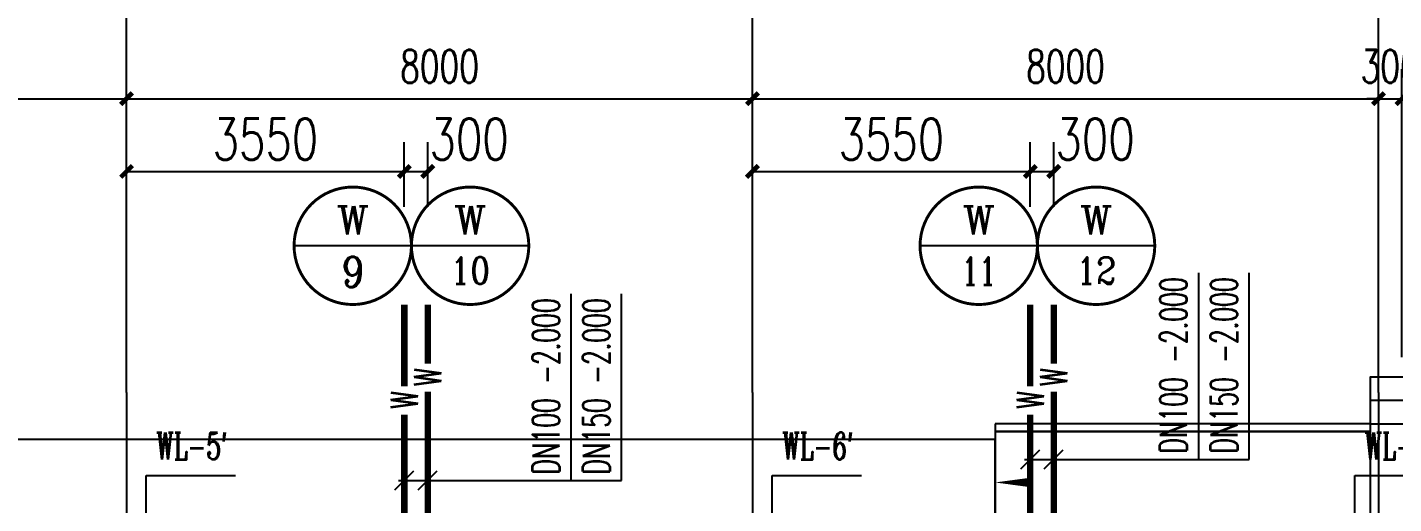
# Model space of a CAD drawing. Extents: x 0 to 2838408, y -923048 to 203859.
# Drawn here: x 2375949 to 2393411, y -189313 to -183231 of the extents above; entities that cross this region are included whole.
import ezdxf
from ezdxf.enums import TextEntityAlignment as Align

# ---------------------------------------------------------------- set-up
doc = ezdxf.new("R2010")
doc.units = 0
doc.header["$LTSCALE"] = 1000
doc.linetypes.add('DASH', pattern=[0.35, 0.25, -0.1])
doc.layers.add('A-ANNO-IDEN', color=3, linetype='Continuous', lineweight=0)
for name, color, linetype in [('AXIS', 3, 'Continuous'), ('DIM_污水', 3, 'Continuous'), ('DIM_消防', 3, 'Continuous'), ('DOTE', 8, 'Continuous'), ('E2-楼梯、坡道', 52, 'Continuous'), ('GROUND', 2, 'Continuous'), ('PIPE-污水', 2, 'DASH'), ('TEXT_污水', 7, 'Continuous'), ('TWT_DIM', 3, 'Continuous'), ('XREF', 8, 'Continuous')]:
    doc.layers.add(name, color=color, linetype=linetype)
doc.styles.add('_TCH_DIM_T3', font='SIMPLEX', dxfattribs={"width": 0.75, "bigfont": 'HZTXT'})
doc.styles.add('_TWT_CIRCLE', font='COMPLEX', dxfattribs={"width": 1.1, "height": 2.3, "bigfont": 'HZTXT'})
doc.styles.add('_TWT_PIPEDN', font='SIMPLEX', dxfattribs={"width": 0.8, "height": 2.3, "bigfont": 'HZTXT'})
doc.styles.add('_TWT_PIPETEXT', font='SIMPLEX', dxfattribs={"width": 0.8, "height": 2.3, "bigfont": 'HZTXT'})
doc.styles.add('_TWT_SERIAL', font='COMPLEX', dxfattribs={"width": 0.8, "height": 2.3, "bigfont": 'HZTXT'})
doc.styles.add('A_DIM_T3', font='SIMPLEX', dxfattribs={"width": 0.7, "bigfont": 'HZ'})
doc.dimstyles.new('_TCH_ARCH&&150', dxfattribs={"dimtxt": 420, "dimasz": 150, "dimexe": 375, "dimexo": 450, "dimgap": 202.5, "dimtad": 1, "dimdec": 0, "dimzin": 0, "dimdsep": 46, "dimtxsty": 'A_DIM_T3', "dimblk": 'ARCHTICK', "dimcen": 0.09, "dimclrt": 7, "dimazin": 2, "dimtfac": 1, "dimtdec": 0, "dimtix": 1, "dimtmove": 2, "dimatfit": 3, "dimfxl": 150, "dimtolj": 1, "dimtzin": 0, "dimarcsym": 0})
doc.dimstyles.new('_TWT_ARCH&&150', dxfattribs={"dimtxt": 525, "dimasz": 150, "dimexe": 375, "dimexo": 450, "dimgap": 150, "dimtad": 1, "dimdec": 0, "dimzin": 0, "dimdsep": 46, "dimtxsty": '_TCH_DIM_T3', "dimblk": 'ARCHTICK', "dimcen": 0.09, "dimclrt": 7, "dimazin": 2, "dimtfac": 1, "dimtdec": 0, "dimtix": 1, "dimtmove": 2, "dimatfit": 3, "dimfxl": 1, "dimtolj": 1, "dimtzin": 0, "dimarcsym": 0})

# ---------------------------------------------------------------- blocks, each defined once
blk = doc.blocks.new('_ArchTick')
at = {"color": 0, "linetype": 'ByBlock', "const_width": 0.4}
blk.add_lwpolyline([(-0.5, -0.5), (0.5, 0.5)], dxfattribs=at)
blk = doc.blocks.new('*D858')
at = {"layer": 'AXIS', "color": 0, "lineweight": -2, "transparency": 16777216}
for p, q in [((2369217, -187442), (2369217, -183767)), ((2377217, -187442), (2377217, -183767)), ((2369217, -184142), (2377217, -184142))]:
    blk.add_line(p, q, dxfattribs=at)
at = {"layer": 'Defpoints', "color": 0, "transparency": 16777216}
for p in [(2377217, -184142), (2369217, -187892), (2377217, -187892)]:
    blk.add_point(p, dxfattribs=at)
at = {"layer": 'AXIS', "color": 0, "lineweight": -2, "transparency": 16777216, "xscale": 150, "yscale": 150, "zscale": 150, "rotation": 180}
blk.add_blockref('_ArchTick', (2369217, -184142), dxfattribs=at)
at = {"layer": 'AXIS', "color": 0, "lineweight": -2, "transparency": 16777216, "xscale": 150, "yscale": 150, "zscale": 150}
blk.add_blockref('_ArchTick', (2377217, -184142), dxfattribs=at)
at = {"layer": 'AXIS', "color": 7, "transparency": 16777216, "insert": (2373217, -183730), "char_height": 420, "attachment_point": 5, "style": 'A_DIM_T3'}
blk.add_mtext('\\A1;8000', dxfattribs=at)
blk = doc.blocks.new('*D859')
at = {"layer": 'AXIS', "color": 0, "lineweight": -2, "transparency": 16777216}
for p, q in [((2377217, -187442), (2377217, -183767)), ((2385217, -187442), (2385217, -183767)), ((2377217, -184142), (2385217, -184142))]:
    blk.add_line(p, q, dxfattribs=at)
at = {"layer": 'Defpoints', "color": 0, "transparency": 16777216}
for p in [(2385217, -184142), (2377217, -187892), (2385217, -187892)]:
    blk.add_point(p, dxfattribs=at)
at = {"layer": 'AXIS', "color": 0, "lineweight": -2, "transparency": 16777216, "xscale": 150, "yscale": 150, "zscale": 150, "rotation": 180}
blk.add_blockref('_ArchTick', (2377217, -184142), dxfattribs=at)
at = {"layer": 'AXIS', "color": 0, "lineweight": -2, "transparency": 16777216, "xscale": 150, "yscale": 150, "zscale": 150}
blk.add_blockref('_ArchTick', (2385217, -184142), dxfattribs=at)
at = {"layer": 'AXIS', "color": 7, "transparency": 16777216, "insert": (2381217, -183730), "char_height": 420, "attachment_point": 5, "style": 'A_DIM_T3'}
blk.add_mtext('\\A1;8000', dxfattribs=at)
blk = doc.blocks.new('*D860')
at = {"layer": 'AXIS', "color": 0, "lineweight": -2, "transparency": 16777216}
for p, q in [((2385217, -187442), (2385217, -183767)), ((2393217, -187442), (2393217, -183767)), ((2385217, -184142), (2393217, -184142))]:
    blk.add_line(p, q, dxfattribs=at)
at = {"layer": 'Defpoints', "color": 0, "transparency": 16777216}
for p in [(2393217, -184142), (2385217, -187892), (2393217, -187892)]:
    blk.add_point(p, dxfattribs=at)
at = {"layer": 'AXIS', "color": 0, "lineweight": -2, "transparency": 16777216, "xscale": 150, "yscale": 150, "zscale": 150, "rotation": 180}
blk.add_blockref('_ArchTick', (2385217, -184142), dxfattribs=at)
at = {"layer": 'AXIS', "color": 0, "lineweight": -2, "transparency": 16777216, "xscale": 150, "yscale": 150, "zscale": 150}
blk.add_blockref('_ArchTick', (2393217, -184142), dxfattribs=at)
at = {"layer": 'AXIS', "color": 7, "transparency": 16777216, "insert": (2389217, -183730), "char_height": 420, "attachment_point": 5, "style": 'A_DIM_T3'}
blk.add_mtext('\\A1;8000', dxfattribs=at)
blk = doc.blocks.new('*D861')
at = {"layer": 'AXIS', "color": 0, "lineweight": -2, "transparency": 16777216}
for p, q in [((2393217, -187442), (2393217, -183767)), ((2393517, -187442), (2393517, -183767)), ((2393217, -184142), (2393067, -184142)), ((2393217, -184142), (2393517, -184142)), ((2393517, -184142), (2393667, -184142))]:
    blk.add_line(p, q, dxfattribs=at)
at = {"layer": 'Defpoints', "color": 0, "transparency": 16777216}
for p in [(2393517, -184142), (2393217, -187892), (2393517, -187892)]:
    blk.add_point(p, dxfattribs=at)
at = {"layer": 'AXIS', "color": 0, "lineweight": -2, "transparency": 16777216, "xscale": 150, "yscale": 150, "zscale": 150}
blk.add_blockref('_ArchTick', (2393217, -184142), dxfattribs=at)
at = {"layer": 'AXIS', "color": 0, "lineweight": -2, "transparency": 16777216, "xscale": 150, "yscale": 150, "zscale": 150, "rotation": 180}
blk.add_blockref('_ArchTick', (2393517, -184142), dxfattribs=at)
at = {"layer": 'AXIS', "color": 7, "transparency": 16777216, "insert": (2393367, -183730), "char_height": 420, "attachment_point": 5, "style": 'A_DIM_T3'}
blk.add_mtext('\\A1;300', dxfattribs=at)
blk = doc.blocks.new('*D3380')
at = {"layer": 'Defpoints', "color": 0, "transparency": 16777216}
for p in [(2388767, -185071), (2385217, -185972), (2388767, -185972)]:
    blk.add_point(p, dxfattribs=at)
at = {"layer": 'TWT_DIM', "color": 0, "lineweight": -2, "transparency": 16777216}
for p, q in [((2385217, -185522), (2385217, -184696)), ((2388767, -185522), (2388767, -184696)), ((2385217, -185071), (2388767, -185071))]:
    blk.add_line(p, q, dxfattribs=at)
at = {"layer": 'TWT_DIM', "color": 0, "lineweight": -2, "transparency": 16777216, "xscale": 150, "yscale": 150, "zscale": 150, "rotation": 180}
blk.add_blockref('_ArchTick', (2385217, -185071), dxfattribs=at)
at = {"layer": 'TWT_DIM', "color": 0, "lineweight": -2, "transparency": 16777216, "xscale": 150, "yscale": 150, "zscale": 150}
blk.add_blockref('_ArchTick', (2388767, -185071), dxfattribs=at)
at = {"layer": 'TWT_DIM', "color": 7, "transparency": 16777216, "insert": (2386992, -184659), "char_height": 525, "attachment_point": 5, "style": '_TCH_DIM_T3'}
blk.add_mtext('\\A1;3550', dxfattribs=at)
blk = doc.blocks.new('*D3381')
at = {"layer": 'Defpoints', "color": 0, "transparency": 16777216}
for p in [(2389067, -185071), (2388767, -185972), (2389067, -185972)]:
    blk.add_point(p, dxfattribs=at)
at = {"layer": 'TWT_DIM', "color": 0, "lineweight": -2, "transparency": 16777216}
for p, q in [((2388767, -185522), (2388767, -184696)), ((2389067, -185522), (2389067, -184696)), ((2388767, -185071), (2389067, -185071))]:
    blk.add_line(p, q, dxfattribs=at)
at = {"layer": 'TWT_DIM', "color": 0, "lineweight": -2, "transparency": 16777216, "xscale": 150, "yscale": 150, "zscale": 150, "rotation": 180}
blk.add_blockref('_ArchTick', (2388767, -185071), dxfattribs=at)
at = {"layer": 'TWT_DIM', "color": 0, "lineweight": -2, "transparency": 16777216, "xscale": 150, "yscale": 150, "zscale": 150}
blk.add_blockref('_ArchTick', (2389067, -185071), dxfattribs=at)
at = {"layer": 'TWT_DIM', "color": 7, "transparency": 16777216, "insert": (2389595, -184659), "char_height": 525, "attachment_point": 5, "style": '_TCH_DIM_T3'}
blk.add_mtext('\\A1;300', dxfattribs=at)
blk = doc.blocks.new('*D3382')
at = {"layer": 'Defpoints', "color": 0, "transparency": 16777216}
for p in [(2380767, -185071), (2377217, -185972), (2380767, -185972)]:
    blk.add_point(p, dxfattribs=at)
at = {"layer": 'TWT_DIM', "color": 0, "lineweight": -2, "transparency": 16777216}
for p, q in [((2377217, -185522), (2377217, -184696)), ((2380767, -185522), (2380767, -184696)), ((2377217, -185071), (2380767, -185071))]:
    blk.add_line(p, q, dxfattribs=at)
at = {"layer": 'TWT_DIM', "color": 0, "lineweight": -2, "transparency": 16777216, "xscale": 150, "yscale": 150, "zscale": 150, "rotation": 180}
blk.add_blockref('_ArchTick', (2377217, -185071), dxfattribs=at)
at = {"layer": 'TWT_DIM', "color": 0, "lineweight": -2, "transparency": 16777216, "xscale": 150, "yscale": 150, "zscale": 150}
blk.add_blockref('_ArchTick', (2380767, -185071), dxfattribs=at)
at = {"layer": 'TWT_DIM', "color": 7, "transparency": 16777216, "insert": (2378992, -184659), "char_height": 525, "attachment_point": 5, "style": '_TCH_DIM_T3'}
blk.add_mtext('\\A1;3550', dxfattribs=at)
blk = doc.blocks.new('*D3383')
at = {"layer": 'Defpoints', "color": 0, "transparency": 16777216}
for p in [(2381067, -185071), (2380767, -185972), (2381067, -185972)]:
    blk.add_point(p, dxfattribs=at)
at = {"layer": 'TWT_DIM', "color": 0, "lineweight": -2, "transparency": 16777216}
for p, q in [((2380767, -185522), (2380767, -184696)), ((2381067, -185522), (2381067, -184696)), ((2380767, -185071), (2381067, -185071))]:
    blk.add_line(p, q, dxfattribs=at)
at = {"layer": 'TWT_DIM', "color": 0, "lineweight": -2, "transparency": 16777216, "xscale": 150, "yscale": 150, "zscale": 150, "rotation": 180}
blk.add_blockref('_ArchTick', (2380767, -185071), dxfattribs=at)
at = {"layer": 'TWT_DIM', "color": 0, "lineweight": -2, "transparency": 16777216, "xscale": 150, "yscale": 150, "zscale": 150}
blk.add_blockref('_ArchTick', (2381067, -185071), dxfattribs=at)
at = {"layer": 'TWT_DIM', "color": 7, "transparency": 16777216, "insert": (2381595, -184659), "char_height": 525, "attachment_point": 5, "style": '_TCH_DIM_T3'}
blk.add_mtext('\\A1;300', dxfattribs=at)
blk = doc.blocks.new('1F1')
at = {"layer": 'A-ANNO-IDEN'}
blk.add_lwpolyline([(2393350.3, -189042.2, 0, 0, 0), (2388316.7, -189042.2, 0, 120, 0), (2388766.7, -189042.2, 0, 0, 0)], format="xyseb", dxfattribs=at)
at = {"layer": 'AXIS'}
for p, q in [((2377216.7, -187892.2), (2377216.7, -181892.2)), ((2385216.7, -187892.2), (2385216.7, -181892.2)), ((2393216.7, -187892.2), (2393216.7, -181892.2))]:
    blk.add_line(p, q, dxfattribs=at)
at = {"layer": 'DOTE'}
for p, q in [((2377216.7, -187892.2), (2377216.7, -271092.2)), ((2385216.7, -187892.2), (2385216.7, -271092.2)), ((2393216.7, -187892.2), (2393216.7, -271092.2))]:
    blk.add_line(p, q, dxfattribs=at)
at = {"layer": 'E2-楼梯、坡道'}
for points in [[(2393116.7, -187992.2), (2393116.7, -187692.2), (2404716.7, -187692.2), (2404716.7, -188292.2)], [(2393116.7, -188292.2), (2393116.7, -187992.2), (2404716.7, -187992.2), (2404716.7, -188292.2)]]:
    blk.add_lwpolyline(points, dxfattribs=at)
for points in [[(2388316.7, -188292.2), (2388316.7, -188392.2), (2393116.7, -188392.2), (2393116.7, -188292.2)], [(2393116.7, -188392.2), (2388316.7, -188392.2), (2388316.7, -189692.2), (2393116.7, -189692.2)], [(2393316.7, -191392.2), (2393316.7, -189792.2), (2393116.7, -189792.2), (2393116.7, -188292.2), (2404816.7, -188292.2), (2404816.7, -189792.2), (2404576.7, -189792.2), (2404566.7, -191392.2)]]:
    blk.add_lwpolyline(points, close=True, dxfattribs=at)
at = {"layer": 'GROUND'}
for p, q in [((2388316.7, -188492.2), (2343716.7, -188492.2)), ((2388316.7, -189692.2), (2388316.7, -188492.2))]:
    blk.add_line(p, q, dxfattribs=at)
at = {"layer": 'AXIS'}
for p1, p2, picture, middle in [((2369216.7, -187892.2), (2377216.7, -187892.2), '*D858', (2373216.7, -183729.7)), ((2377216.7, -187892.2), (2385216.7, -187892.2), '*D859', (2381216.7, -183729.7)), ((2385216.7, -187892.2), (2393216.7, -187892.2), '*D860', (2389216.7, -183729.7)), ((2393216.7, -187892.2), (2393516.7, -187892.2), '*D861', (2393366.7, -183729.7))]:
    dim = blk.add_aligned_dim(p1=p1, p2=p2, distance=3750, dimstyle='_TCH_ARCH&&150', dxfattribs=at)
    dim.commit()
    dim.dimension.update_dxf_attribs({"geometry": picture, "text_midpoint": middle})

msp = doc.modelspace()

# ---------------------------------------------------------------- linework, layer by layer
at = {"layer": 'DIM_污水', "linetype": 'ByBlock'}
for p, q in [((2390919.3, -188747.1), (2390919.3, -186363.4)), ((2391564.3, -188747.1), (2391564.3, -186363.4)), ((2382898.3, -189015.4), (2382898.3, -186631.6)), ((2383543.3, -189015.4), (2383543.3, -186631.6)), ((2388644.8, -188869.1), (2388888.7, -188625.2)), ((2388691.7, -188747.1), (2390919.3, -188747.1)), ((2388944.8, -188869.1), (2389188.7, -188625.2)), ((2390919.3, -188747.1), (2391564.3, -188747.1)), ((2380644.8, -189137.3), (2380888.7, -188893.4)), ((2380944.8, -189137.3), (2381188.7, -188893.4)), ((2377466.7, -190192.2), (2377466.7, -188954)), ((2377466.7, -188954), (2378608.9, -188954)), ((2380691.7, -189015.4), (2382898.3, -189015.4)), ((2382898.3, -189015.4), (2383543.3, -189015.4)), ((2385466.7, -190192.2), (2385466.7, -188954)), ((2385466.7, -188954), (2386608.9, -188954)), ((2392916.7, -190192.2), (2392916.7, -188954)), ((2392916.7, -188954), (2394146.3, -188954))]:
    msp.add_line(p, q, dxfattribs=at)
at = {"layer": 'DIM_消防'}
for p, q in [((2380858.1, -186020.1), (2379358.1, -186020.1)), ((2382358.1, -186020.1), (2380858.1, -186020.1)), ((2388858.1, -186020.1), (2387358.1, -186020.1)), ((2390358.1, -186020.1), (2388858.1, -186020.1))]:
    msp.add_line(p, q, dxfattribs=at)
at = {"layer": 'DIM_消防', "const_width": 37.5}
for points in [[(2380858.1, -186020.1, 1), (2379358.1, -186020.1, 1)], [(2382358.1, -186020.1, 1), (2380858.1, -186020.1, 1)], [(2388858.1, -186020.1, 1), (2387358.1, -186020.1, 1)], [(2390358.1, -186020.1, 1), (2388858.1, -186020.1, 1)]]:
    msp.add_lwpolyline(points, format="xyb", close=True, dxfattribs=at)
at = {"layer": 'PIPE-污水', "ltscale": 1.5, "const_width": 82.5}
for points in [[(2380766.7, -187814.6), (2380766.7, -186770.1)], [(2381066.7, -187523.5), (2381066.7, -186770.1)], [(2388766.7, -187814.6), (2388766.7, -186770.1)], [(2389066.7, -187523.5), (2389066.7, -186770.1)], [(2381066.7, -191961.3), (2381066.7, -187883.8)], [(2389066.7, -189892.2), (2389066.7, -187883.8)], [(2380766.7, -190692.2), (2380766.7, -188174.9)], [(2388766.7, -190692.2), (2388766.7, -188174.9)]]:
    msp.add_lwpolyline(points, dxfattribs=at)

# ---------------------------------------------------------------- block references
at = {"layer": 'XREF'}
msp.add_blockref('1F1', (0, 0), dxfattribs=at)

# ---------------------------------------------------------------- texts
at = {"layer": 'DIM_污水', "color": 7, "linetype": 'ByBlock', "style": '_TWT_PIPEDN', "width": 0.64}
for s, p in [('-2.000', (2390769.3, -187520)), ('-2.000', (2391414.3, -187520)), ('-2.000', (2382748.3, -187788.2)), ('-2.000', (2383393.3, -187788.2)), ('DN100', (2390769.3, -188672.1)), ('DN150', (2391414.3, -188672.1)), ('DN100', (2382748.3, -188940.4)), ('DN150', (2383393.3, -188940.4))]:
    msp.add_text(s, height=345, rotation=90, dxfattribs=at).set_placement(p)
at = {"layer": 'DIM_污水', "color": 7, "linetype": 'ByBlock', "style": '_TWT_SERIAL', "width": 0.64}
for s, p in [("WL-5'", (2377593.6, -188750.3)), ("WL-6'", (2385593.6, -188750.3)), ("WL-6''", (2393036.4, -188750.3))]:
    msp.add_text(s, height=345, dxfattribs=at).set_placement(p)
at = {"layer": 'DIM_消防', "color": 7, "style": '_TWT_CIRCLE'}
for s, height, p, p2 in [('W', 362.4, (2379899.3, -185876.9), (2380316.9, -185876.9)), ('W', 362.4, (2381399.3, -185876.9), (2381816.9, -185876.9)), ('W', 362.4, (2387899.3, -185876.9), (2388316.9, -185876.9)), ('W', 362.4, (2389399.3, -185876.9), (2389816.9, -185876.9)), ('9', 388.1, (2379965.8, -186547.5), (2380250.4, -186547.5)), ('10', 336.64, (2381352.4, -186504.1), (2381863.8, -186504.1)), ('11', 355.19, (2387884.8, -186519.6), (2388331.3, -186519.6)), ('12', 336.64, (2389352.4, -186504.1), (2389863.8, -186504.1))]:
    msp.add_text(s, height=height, dxfattribs=at).set_placement(p, p2, align=Align.FIT)
at = {"layer": 'TEXT_污水', "style": '_TWT_PIPETEXT', "width": 0.64}
for p in [(2381239.2, -187808.8), (2389239.2, -187808.8), (2380939.2, -188099.9), (2388939.2, -188099.9)]:
    msp.add_text('W', height=345, rotation=90, dxfattribs=at).set_placement(p)

# ---------------------------------------------------------------- dimensions: what is measured, and where the dimension line sits
at = {"layer": 'TWT_DIM'}
for p1, p2, picture, middle in [((2377216.7, -185972), (2380766.7, -185972), '*D3382', (2378991.7, -184659)), ((2385216.7, -185972), (2388766.7, -185972), '*D3380', (2386991.7, -184659))]:
    dim = msp.add_aligned_dim(p1=p1, p2=p2, distance=900.5, dimstyle='_TWT_ARCH&&150', dxfattribs=at)
    dim.commit()
    dim.dimension.update_dxf_attribs({"geometry": picture, "text_midpoint": middle})
for base, p1, p2, picture, middle in [((2381066.7, -185071.5), (2380766.7, -185972), (2381066.7, -185972), '*D3383', (2381594.7, -184659)), ((2389066.7, -185071.5), (2388766.7, -185972), (2389066.7, -185972), '*D3381', (2389594.7, -184659))]:
    dim = msp.add_linear_dim(base=base, p1=p1, p2=p2, angle=0, dimstyle='_TWT_ARCH&&150', dxfattribs=at)
    dim.commit()
    dim.dimension.update_dxf_attribs({"geometry": picture, "text_midpoint": middle, "dimtype": 129})

doc.saveas('drawing.dxf')
